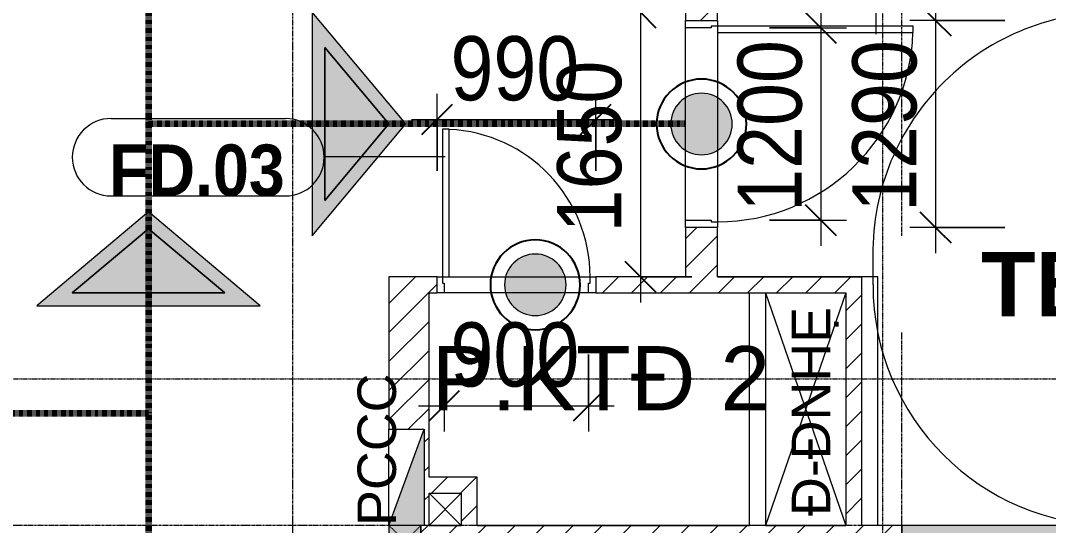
# Model space of a CAD drawing. Header units: millimetres. Extents: x 962 to 239635, y -15958 to 82755.
# Drawn here: x 178305 to 184718, y 33837 to 36985 of the extents above; entities that cross this region are included whole.
import ezdxf

# ---------------------------------------------------------------- set-up
doc = ezdxf.new("R2010")
doc.units = ezdxf.units.MM
for name, pattern in [('1 NÉT CALL OUT', [6, 3, -3]), ('Dash', [6, 3, -3]), ('Dash Dot 3_16_', [7.9375, 4.7625, -1.5875, 0, -1.5875]), ('Grid Line', [22.225, 12.7, -3.175, 3.175, -3.175])]:
    doc.linetypes.add(name, pattern=pattern)
for name, color, linetype, lineweight in [('0-1', 7, 'Continuous', 5), ('0-2', 250, 'Continuous', 9), ('A-ANNO-DIMS', 211, 'Continuous', 9), ('A-ANNO-DIMS-160', 211, 'Continuous', 9), ('A-ANNO-NOTE', 131, 'Continuous', 9), ('A-ANNO-NOTE-1', 131, 'Continuous', 25), ('A-AREA-IDEN', 2, 'Continuous', 9), ('A-DETL-3', 90, '1 NÉT CALL OUT', 100), ('A-DETL-GENF', 92, 'Continuous', 9), ('A-DETL-GENF-2', 1, 'Continuous', 9), ('A-DETL-THIN-1', 151, 'Continuous', 9), ('A-DOOR-4', 1, 'Continuous', 9), ('A-DOOR-FRAM-1', 1, 'Continuous', 9), ('A-DOOR-IDEN', 31, 'Continuous', 9), ('A-FLOR', 192, 'Continuous', 9), ('A-FLOR-1', 250, 'Continuous', 9), ('A-WALL', 113, 'Continuous', 9), ('A-WALL-3', 113, 'Continuous', 18), ('A-WALL-PATT-2', 111, 'Continuous', 9), ('E-FIRE', 2, 'Continuous', 9), ('G-ANNO-SYMB-1', 111, 'Dash Dot 3_16_', 18), ('G-ANNO-TEXT-1', 7, 'Continuous', 9), ('S-COLS', 52, 'Continuous', 9), ('S-COLS-1', 52, 'Continuous', 5), ('S-COLS-2', 7, 'Continuous', 18), ('S-COLS-5', 52, 'Dash', 9), ('S-COLS-6', 52, 'Continuous', 18), ('S-COLS-HDLN', 52, 'Dash', 9), ('S-GRID-1', 1, 'Grid Line', 9)]:
    doc.layers.add(name, color=color, linetype=linetype, lineweight=lineweight)
doc.styles.add('Arial_10', font='arial_0.ttf', dxfattribs={"height": 240})
doc.styles.add('Arial_11', font='arial_0.ttf', dxfattribs={"height": 400})
doc.styles.add('Arial_B_4', font='arialbd_0.ttf', dxfattribs={"height": 400})
doc.styles.add('Arial_B_6', font='arialbd_0.ttf', dxfattribs={"width": 0.9, "height": 320})
doc.styles.add('UTM Avo', font='UTM Avo.ttf', dxfattribs={"width": 0.9, "height": 400})
doc.dimstyles.new('1_Dim_chi_tiet_2_5', dxfattribs={"dimscale": 304.8, "dimtxt": 399.720379, "dimasz": 0.629921, "dimexe": 0.524934, "dimexo": 0.0625, "dimgap": 0.052493, "dimtad": 1, "dimdec": 0, "dimrnd": 5, "dimzin": 0, "dimdsep": 46, "dimtxsty": 'UTM Avo', "dimblk1": 'OBLIQUE', "dimblk2": 'OBLIQUE', "dimsah": 1, "dimcen": 0.09, "dimdle": 0.524934, "dimazin": 0, "dimtfac": 1, "dimtdec": 4, "dimtix": 1, "dimtmove": 0, "dimatfit": 3, "dimfxl": 1.049869, "dimfxlon": 1, "dimtvp": 1, "dimtolj": 1, "dimtzin": 0, "dimarcsym": 2})
pattern_1 = [(45, (61750.9, 0), (-90.50967, 90.50967), [])]

# ---------------------------------------------------------------- blocks, each defined once
blk = doc.blocks.new('NCV_TKTC_KET CAU_rvt-1-TKCS_MB TẦNG 2')
at = {"layer": 'S-COLS-1'}
blk.add_hatch(color=256, dxfattribs=at).paths.add_polyline_path([(123352.6, 33486.9), (123352.6, 33836.9), (122052.6, 33836.9), (122052.6, 33486.9), (122209.6, 33486.9)])
at = {"layer": 'A-FLOR-1'}
for p, q in [((121902.6, 35387.4), (120902.6, 35387.4)), ((120902.6, 35387.4), (121802.6, 35387.4)), ((121902.6, 33836.9), (121902.6, 35387.4)), ((121702.6, 33837.4), (121202.6, 33837.4))]:
    blk.add_line(p, q, dxfattribs=at)
at = {"layer": 'S-COLS-2'}
for p, q in [((123352.6, 33836.9), (122052.6, 33836.9)), ((122052.6, 33836.9), (122052.6, 33486.9))]:
    blk.add_line(p, q, dxfattribs=at)
blk = doc.blocks.new('FD_01 - FD_01-1200x2200mm-1787918-TKCS_MB TẦNG 2')
at = {"layer": 'A-DETL-GENF-2'}
for p, q in [((610, -100), (570, -100)), ((570, -100), (570, -1320)), ((610, -1320), (610, -100)), ((570, -1320), (610, -1320))]:
    blk.add_line(p, q, dxfattribs=at)
blk.add_arc((610, -100), 1220, 180, 268.12111, dxfattribs=at)
at = {"layer": 'A-DOOR-FRAM-1'}
for p, q in [((-645, 100), (-600, 100)), ((-645, -100), (-645, 100)), ((-600, 100), (-600, -60)), ((600, 100), (645, 100)), ((600, -60), (600, 100)), ((645, 100), (645, -100)), ((-600, -60), (-610, -60)), ((-610, -60), (-610, -100)), ((610, -60), (600, -60)), ((610, -100), (610, -60)), ((-610, -100), (-645, -100)), ((645, -100), (610, -100))]:
    blk.add_line(p, q, dxfattribs=at)
blk = doc.blocks.new('FD_02 - FD_03 - FD_03-KY THUAT-900x2200mm-801877-TKCS_MB TẦNG 2')
at = {"layer": 'A-DETL-GENF-2'}
for p, q in [((460, -50), (420, -50)), ((420, -50), (420, -970)), ((460, -970), (460, -50)), ((420, -970), (460, -970))]:
    blk.add_line(p, q, dxfattribs=at)
blk.add_arc((460, -50), 920, 180, 267.50809, dxfattribs=at)
at = {"layer": 'A-DOOR-FRAM-1'}
for p, q in [((-495, 50), (-450, 50)), ((-495, -50), (-495, 50)), ((-450, 50), (-450, -10)), ((450, 50), (495, 50)), ((450, -10), (450, 50)), ((495, 50), (495, -50)), ((-460, -50), (-495, -50)), ((-450, -10), (-460, -10)), ((-460, -10), (-460, -50)), ((460, -10), (450, -10)), ((460, -50), (460, -10)), ((495, -50), (460, -50))]:
    blk.add_line(p, q, dxfattribs=at)
blk = doc.blocks.new('G1_SOF - BO TRU - 200x200-3052401-TKCS_MB TẦNG 2')
at = {"layer": 'S-COLS-HDLN'}
for p, q in [((-100, -100), (100, 100)), ((100, -100), (-100, 100))]:
    blk.add_line(p, q, dxfattribs=at)
blk = doc.blocks.new('40_HY_FIX_FS-FH_FHR_R19_Scale 1_300 - FH _ FHR-4771138-TKCS_MB TẦNG 2')
at = {"layer": 'E-FIRE'}
blk.add_hatch(color=256, dxfattribs=at).paths.add_polyline_path([(300, 12.9), (300, 100), (-300, 100), (300, -120)])
at = {"layer": 'A-DETL-GENF'}
for p, q in [((-300, 100), (300, 100)), ((300, -120), (-300, 100)), ((-300, 100), (300, 100)), ((-300, -120), (-300, 100)), ((300, 100), (300, -120)), ((300, 100), (300, -120)), ((300, -120), (-300, -120))]:
    blk.add_line(p, q, dxfattribs=at)
blk = doc.blocks.new('DIMBLOCK27-TKCS_MB TẦNG 2')
at = {"layer": 'A-ANNO-DIMS-160'}
for p, q in [((182172.4, 37196.9), (182172.4, 35227.3)), ((182492.4, 37036.9), (182012.4, 37036.9)), ((182172.4, 37036.9), (182492.4, 37036.9)), ((182492.4, 35387.3), (182012.4, 35387.3)), ((182172.4, 35387.3), (182492.4, 35387.3))]:
    blk.add_line(p, q, dxfattribs=at)
at = {"layer": 'A-ANNO-DIMS-160', "lineweight": 25}
for p, q in [((182172.4, 37036.9), (182076.4, 37132.9)), ((182172.4, 37036.9), (182268.4, 36940.9)), ((182172.4, 35387.3), (182076.4, 35483.3)), ((182172.4, 35387.3), (182268.4, 35291.3))]:
    blk.add_line(p, q, dxfattribs=at)
at = {"layer": 'A-ANNO-DIMS-160', "color": 0, "insert": (181652.8, 35664.4), "char_height": 400, "width": 1314.636, "attachment_point": 1, "rotation": 90, "line_spacing_factor": 1.110334, "style": 'UTM Avo'}
blk.add_mtext('1650', dxfattribs=at)
blk = doc.blocks.new('_Oblique')
at = {"color": 0, "linetype": 'ByBlock', "lineweight": -2}
blk.add_line((-0.5, -0.5), (0.5, 0.5), dxfattribs=at)
blk = doc.blocks.new('HDNDCT_GHI CHÚ CỬA CHỐNG CHÁY EI60 - HDNDCT_GHI CHÚ CỬA CHỐNG CHÁY EI60-1614697-TKCS_MB TẦNG 2')
at = {"layer": 'A-ANNO-NOTE'}
h = blk.add_hatch(color=256, dxfattribs=at)
edge = h.paths.add_edge_path()
edge.add_arc((0, 0), 1.2, 0, 180)
edge.add_arc((0, 0), 1.2, 180, 360)
for radius, start, end in [(1.75, 360, 180), (1.2, 360, 180), (1.2, 180, 360)]:
    blk.add_arc((0, 0), radius, start, end, dxfattribs=at)
at = {"layer": 'A-ANNO-NOTE-1'}
for start, end in [(360, 180), (180, 360)]:
    blk.add_arc((0, 0), 1.75, start, end, dxfattribs=at)
blk = doc.blocks.new('HDNDCT_MŨI TÊN THOÁT HIỂM - HDNDCT_MŨI TÊN THOÁT HIỂM-1614704-TKCS_MB TẦNG 2')
at = {"layer": 'A-ANNO-NOTE'}
h = blk.add_hatch(color=256, dxfattribs=at)
h.paths.add_polyline_path([(-3.153, 0), (0.5, 4.353), (0.5, -4.353)])
h.paths.add_polyline_path([(-2.5, 0), (0, -2.979), (0, 2.979)])
blk.add_hatch(color=256, dxfattribs=at).paths.add_polyline_path([(0, 2.979), (0, -2.979), (-2.5, 0)])
for p, q in [((0.5, 4.353), (-3.153, 0)), ((0.5, -4.353), (0.5, 4.353)), ((-2.5, 0), (0, 2.979)), ((0, 2.979), (-2.5, 0)), ((0, 2.979), (0, -2.979)), ((0, -2.979), (0, 2.979)), ((-3.153, 0), (0.5, -4.353)), ((0, -2.979), (-2.5, 0)), ((-2.5, 0), (0, -2.979))]:
    blk.add_line(p, q, dxfattribs=at)
blk = doc.blocks.new('DIMBLOCK111-TKCS_MB TẦNG 2')
at = {"layer": 'A-ANNO-DIMS-160'}
for p, q in [((180903.5, 36048.3), (180903.5, 36528.3)), ((181893.5, 36048.3), (181893.5, 36528.3)), ((180743.5, 36368.3), (182053.5, 36368.3)), ((180903.5, 36368.3), (180903.5, 36048.3)), ((181893.5, 36368.3), (181893.5, 36048.3))]:
    blk.add_line(p, q, dxfattribs=at)
at = {"layer": 'A-ANNO-DIMS-160', "lineweight": 25}
for p, q in [((180903.5, 36368.3), (180999.5, 36464.3)), ((181893.5, 36368.3), (181989.5, 36464.3)), ((180903.5, 36368.3), (180807.5, 36272.3)), ((181893.5, 36368.3), (181797.5, 36272.3))]:
    blk.add_line(p, q, dxfattribs=at)
at = {"layer": 'A-ANNO-DIMS-160', "color": 0, "insert": (180987.6, 36887.9), "char_height": 400, "width": 985.977, "attachment_point": 1, "line_spacing_factor": 1.110334, "style": 'UTM Avo'}
blk.add_mtext('990', dxfattribs=at)
blk = doc.blocks.new('DIMBLOCK112-TKCS_MB TẦNG 2')
at = {"layer": 'A-ANNO-DIMS-160'}
for p, q in [((184014.2, 37145.3), (184014.2, 35535.3)), ((184445.3, 36985.3), (183854.2, 36985.3)), ((184014.2, 36985.3), (184445.3, 36985.3)), ((184445.3, 35695.3), (183854.2, 35695.3)), ((184014.2, 35695.3), (184445.3, 35695.3))]:
    blk.add_line(p, q, dxfattribs=at)
at = {"layer": 'A-ANNO-DIMS-160', "lineweight": 25}
for p, q in [((184014.2, 36985.3), (183918.2, 37081.3)), ((184014.2, 36985.3), (184110.2, 36889.3)), ((184014.2, 35695.3), (183918.2, 35791.3)), ((184014.2, 35695.3), (184110.2, 35599.3))]:
    blk.add_line(p, q, dxfattribs=at)
at = {"layer": 'A-ANNO-DIMS-160', "color": 0, "insert": (183494.6, 35792.5), "char_height": 400, "width": 1314.636, "attachment_point": 1, "rotation": 90, "line_spacing_factor": 1.110334, "style": 'UTM Avo'}
blk.add_mtext('1290', dxfattribs=at)
blk = doc.blocks.new('DIMBLOCK156-TKCS_MB TẦNG 2')
at = {"layer": 'A-ANNO-DIMS-160'}
for p, q in [((180948.5, 34903.4), (180948.5, 34423.4)), ((180948.5, 34583.4), (180948.5, 34903.4)), ((181848.5, 34903.4), (181848.5, 34423.4)), ((181848.5, 34583.4), (181848.5, 34903.4)), ((180788.5, 34583.4), (182008.5, 34583.4))]:
    blk.add_line(p, q, dxfattribs=at)
at = {"layer": 'A-ANNO-DIMS-160', "lineweight": 25}
for p, q in [((180948.5, 34583.4), (181044.5, 34679.4)), ((181848.5, 34583.4), (181944.5, 34679.4)), ((180948.5, 34583.4), (180852.5, 34487.4)), ((181848.5, 34583.4), (181752.5, 34487.4))]:
    blk.add_line(p, q, dxfattribs=at)
at = {"layer": 'A-ANNO-DIMS-160', "color": 0, "insert": (180987.6, 35103), "char_height": 400, "width": 985.977, "attachment_point": 1, "line_spacing_factor": 1.110334, "style": 'UTM Avo'}
blk.add_mtext('900', dxfattribs=at)
blk = doc.blocks.new('DIMBLOCK163-TKCS_MB TẦNG 2')
at = {"layer": 'A-ANNO-DIMS-160'}
for p, q in [((183298.2, 37100.3), (183298.2, 35580.3)), ((182978.2, 36940.3), (183458.2, 36940.3)), ((183298.2, 36940.3), (182978.2, 36940.3)), ((182978.2, 35740.3), (183458.2, 35740.3)), ((183298.2, 35740.3), (182978.2, 35740.3))]:
    blk.add_line(p, q, dxfattribs=at)
at = {"layer": 'A-ANNO-DIMS-160', "lineweight": 25}
for p, q in [((183298.2, 36940.3), (183202.2, 37036.3)), ((183298.2, 36940.3), (183394.2, 36844.3)), ((183298.2, 35740.3), (183202.2, 35836.3)), ((183298.2, 35740.3), (183394.2, 35644.3))]:
    blk.add_line(p, q, dxfattribs=at)
at = {"layer": 'A-ANNO-DIMS-160', "color": 0, "insert": (182778.6, 35792.5), "char_height": 400, "width": 1314.636, "attachment_point": 1, "rotation": 90, "line_spacing_factor": 1.110334, "style": 'UTM Avo'}
blk.add_mtext('1200', dxfattribs=at)
blk = doc.blocks.new('STN_Door Tag - STN_Door Tag-1788670-TKCS_MB TẦNG 2')
at = {"layer": 'A-DOOR-IDEN'}
for p, q in [((-3.37, 1.495), (3.431, 1.495)), ((-3.37, -1.524), (3.431, -1.524))]:
    blk.add_line(p, q, dxfattribs=at)
for centre, start, end in [((-3.37, -0.015), 90, 270), ((3.431, -0.015), 270, 90)]:
    blk.add_arc(centre, 1.509, start, end, dxfattribs=at)

msp = doc.modelspace()

# ---------------------------------------------------------------- hatches: boundary and pattern name
at = {"layer": 'A-WALL-PATT-2'}
h = msp.add_hatch(dxfattribs=at)
h.set_pattern_fill('FP_1', color=256, style=0, pattern_type=2)
h.set_pattern_definition(pattern_1)
h.paths.add_polyline_path([(182453.5, 35387.3), (182653.5, 35387.3), (182653.5, 35695.3), (182453.5, 35695.3)])
h.paths.add_polyline_path([(182453.5, 36985.3), (182653.5, 36985.3), (182653.5, 37036.9), (182453.5, 37036.9)])
h = msp.add_hatch(dxfattribs=at)
h.set_pattern_fill('FP_1', color=256, style=0, pattern_type=2)
h.set_pattern_definition(pattern_1)
h.paths.add_polyline_path([(180603.5, 35287.3), (180903.5, 35287.3), (180903.5, 35387.3), (180603.5, 35387.3)])
h.paths.add_polyline_path([(181893.5, 35287.3), (183453.5, 35287.3), (183453.5, 35387.3), (181893.5, 35387.3)])
h = msp.add_hatch(dxfattribs=at)
h.set_pattern_fill('FP_1', color=256, style=0, pattern_type=2)
h.set_pattern_definition(pattern_1)
h.paths.add_polyline_path([(183453.5, 33836.9), (183553.5, 33836.9), (183553.5, 35387.3), (183453.5, 35387.3), (183453.5, 34199)])
h = msp.add_hatch(dxfattribs=at)
h.set_pattern_fill('FP_1', color=256, style=0, pattern_type=2)
h.set_pattern_definition(pattern_1)
h.paths.add_polyline_path([(180853.5, 33836.9), (180853.5, 35287.3), (180603.5, 35287.3), (180603.5, 34436.9), (180823.5, 34436.9), (180823.5, 33836.9)])
h = msp.add_hatch(dxfattribs=at)
h.set_pattern_fill('FP_1', color=256, style=0, pattern_type=2)
h.set_pattern_definition(pattern_1)
h.paths.add_polyline_path([(181053.4, 34038.8), (181053.4, 34138.8), (180853.5, 34138.8), (180853.5, 34038.8)])
h = msp.add_hatch(dxfattribs=at)
h.set_pattern_fill('FP_1', color=256, style=0, pattern_type=2)
h.set_pattern_definition(pattern_1)
h.paths.add_polyline_path([(181153.4, 33836.9), (181153.4, 34138.8), (181053.4, 34138.8), (181053.4, 33836.9)])
h = msp.add_hatch(dxfattribs=at)
h.set_pattern_fill('FP_1', color=256, style=0, pattern_type=2)
h.set_pattern_definition(pattern_1)
h.paths.add_polyline_path([(180803.5, 33636.9), (183803.5, 33636.9), (183803.5, 33836.9), (180803.5, 33836.9)])
at = {"layer": 'S-COLS-1'}
msp.add_hatch(color=256, dxfattribs=at).paths.add_polyline_path([(180603.5, 33636.9), (180803.5, 33636.9), (180803.5, 33836.9), (180603.5, 33836.9)])

# ---------------------------------------------------------------- linework, layer by layer
at = {"layer": '0-2'}
for p, q in [((182953.5, 35287.3), (183453.5, 33837.3)), ((183453.5, 35287.3), (182953.5, 33837.3)), ((180853.5, 34037.2), (181053.4, 33837.3)), ((181053.4, 34037.2), (180853.5, 33837.3)), ((180853.5, 33837.3), (181053.4, 33837.3)), ((182953.5, 33837.3), (183453.5, 33837.3))]:
    msp.add_line(p, q, dxfattribs=at)
at = {"layer": 'A-DETL-3'}
for p, q in [((179103.5, 52256.9), (179103.5, 36340.3)), ((182453.5, 36340.3), (179103.5, 36340.3)), ((179103.5, 36340.3), (179103.5, 34537.4)), ((170773.5, 34537.4), (179103.5, 34537.4)), ((179103.5, 34537.4), (179103.5, 24736.9))]:
    msp.add_line(p, q, dxfattribs=at)
at = {"layer": 'A-DETL-THIN-1'}
msp.add_line((183623.5, 35336.9), (183623.5, 35482.6), dxfattribs=at)
for centre, radius, start, end in [((185123.5, 35536), 1501, 90, 182.03962), ((185123.5, 35336.9), 1500, 180, 270)]:
    msp.add_arc(centre, radius, start, end, dxfattribs=at)
at = {"layer": 'A-DOOR-IDEN'}
for p, q in [((183644, 36899.9), (183644, 37497.6)), ((180953.4, 36134.6), (180199.3, 36134.6))]:
    msp.add_line(p, q, dxfattribs=at)
at = {"layer": 'A-FLOR'}
msp.add_line((181153.4, 33837.4), (182853.5, 33837.4), dxfattribs=at)
at = {"layer": 'A-WALL'}
for p, q in [((182453.5, 35740.3), (182453.5, 36940.3)), ((182653.5, 36950.3), (182653.5, 35730.3)), ((180938.5, 35387.3), (181858.5, 35387.3)), ((181848.5, 35287.3), (180948.5, 35287.3)), ((182853.5, 33836.9), (182853.5, 35287.3)), ((182953.5, 35287.3), (182953.5, 33836.9)), ((180803.5, 33836.9), (180803.5, 33636.9))]:
    msp.add_line(p, q, dxfattribs=at)
at = {"layer": 'A-WALL-3'}
for p, q in [((182453.5, 37036.9), (182453.5, 36985.3)), ((182653.5, 36985.3), (182653.5, 37036.9)), ((182453.5, 36985.3), (182653.5, 36985.3)), ((182453.5, 35695.3), (182453.5, 35387.3)), ((182653.5, 35695.3), (182453.5, 35695.3)), ((182653.5, 35387.3), (182653.5, 35695.3)), ((180603.5, 35387.3), (180603.5, 34436.9)), ((180903.5, 35387.3), (180603.5, 35387.3)), ((180903.5, 35287.3), (180903.5, 35387.3)), ((182453.5, 35387.3), (181893.5, 35387.3)), ((181893.5, 35387.3), (181893.5, 35287.3)), ((183553.5, 35387.3), (182653.5, 35387.3)), ((183553.5, 33836.9), (183553.5, 35387.3)), ((180853.5, 34138.8), (180853.5, 35287.3)), ((180853.5, 35287.3), (180903.5, 35287.3)), ((181893.5, 35287.3), (183453.5, 35287.3)), ((183453.5, 35287.3), (183453.5, 33836.9)), ((181153.4, 34138.8), (180853.5, 34138.8)), ((181153.4, 33836.9), (181153.4, 34138.8)), ((180853.5, 33836.9), (180853.5, 34038.8)), ((180853.5, 34038.8), (181053.4, 34038.8)), ((181053.4, 34038.8), (181053.4, 33836.9)), ((181053.4, 33836.9), (180853.5, 33836.9)), ((183453.5, 33836.9), (181153.4, 33836.9)), ((183803.5, 33836.9), (183553.5, 33836.9)), ((183803.5, 33636.9), (183803.5, 33836.9))]:
    msp.add_line(p, q, dxfattribs=at)
at = {"layer": 'G-ANNO-SYMB-1'}
for p, q in [((183683.5, 82373.8), (183683.5, 13547.9)), ((90498.7, 34751.5), (196677.7, 34751.5))]:
    msp.add_line(p, q, dxfattribs=at)
at = {"layer": 'S-COLS'}
msp.add_line((180803.5, 33636.9), (180803.5, 33836.9), dxfattribs=at)
at = {"layer": 'S-COLS-6'}
msp.add_line((180603.5, 33836.9), (180603.5, 33636.9), dxfattribs=at)
at = {"layer": 'S-GRID-1'}
for p, q in [((180003.5, 19351.6), (180003.5, 76542.3)), ((183803.5, 19351.6), (183803.5, 76542.3)), ((187383.6, 33836.9), (98285.4, 33836.9))]:
    msp.add_line(p, q, dxfattribs=at)

# ---------------------------------------------------------------- block references
at = {"layer": '0-1'}
msp.add_blockref('NCV_TKTC_KET CAU_rvt-1-TKCS_MB TẦNG 2', (61750.9, 0), dxfattribs=at)
at = {"layer": 'A-ANNO-NOTE', "xscale": 160, "yscale": 160, "zscale": 160}
for p, rotation in [((180203.5, 36340.3), 180), ((179103.5, 35287.3), 269.9999999999996)]:
    msp.add_blockref('HDNDCT_MŨI TÊN THOÁT HIỂM - HDNDCT_MŨI TÊN THOÁT HIỂM-1614704-TKCS_MB TẦNG 2', p, dxfattribs=dict(at, rotation=rotation))
for p in [(182553.5, 36340.3), (181516.5, 35337.4)]:
    msp.add_blockref('HDNDCT_GHI CHÚ CỬA CHỐNG CHÁY EI60 - HDNDCT_GHI CHÚ CỬA CHỐNG CHÁY EI60-1614697-TKCS_MB TẦNG 2', p, dxfattribs=at)
at = {"layer": 'A-DOOR-4'}
for name, p, rotation in [('FD_01 - FD_01-1200x2200mm-1787918-TKCS_MB TẦNG 2', (182553.5, 36340.3), 90), ('FD_02 - FD_03 - FD_03-KY THUAT-900x2200mm-801877-TKCS_MB TẦNG 2', (181398.5, 35337.3), 180)]:
    msp.add_blockref(name, p, dxfattribs=dict(at, rotation=rotation))
at = {"layer": 'A-DOOR-IDEN', "xscale": 159.9999999999999, "yscale": 159.9999999999999, "zscale": 159.9999999999999}
msp.add_blockref('STN_Door Tag - STN_Door Tag-1788670-TKCS_MB TẦNG 2', (179408.8, 36135.3), dxfattribs=at)
at = {"layer": 'E-FIRE', "rotation": 270.0000000000002}
msp.add_blockref('40_HY_FIX_FS-FH_FHR_R19_Scale 1_300 - FH _ FHR-4771138-TKCS_MB TẦNG 2', (180723.5, 34136.9), dxfattribs=at)
at = {"layer": 'S-COLS-5', "rotation": 180}
msp.add_blockref('G1_SOF - BO TRU - 200x200-3052401-TKCS_MB TẦNG 2', (180703.5, 33736.9), dxfattribs=at)

# ---------------------------------------------------------------- texts
at = {"layer": 'A-AREA-IDEN', "insert": (181926.2, 34555.1), "char_height": 400, "width": 2128, "attachment_point": 8, "line_spacing_factor": 0.936439, "style": 'Arial_11'}
msp.add_mtext('\\pt8,16,24,32,40,48,56,64,72,80,88,96,104,112,120,128,136,144,152,160,168,176,184,192,200,208,216,224,232,240,248,256;P.KTĐ 2', dxfattribs=at)
at = {"layer": 'A-DOOR-IDEN', "insert": (179405.6, 36049.9), "char_height": 320, "width": 1124.64, "attachment_point": 5, "line_spacing_factor": 0.936439, "style": 'Arial_B_6'}
msp.add_mtext('\\pt7.2,14.4,21.6,28.8,36,43.2,50.4,57.6,64.8,72,79.2,86.4,93.6,100.8,108,115.2,122.4,129.6,136.8,144,151.2,158.4,165.6,172.8,180,187.2,194.4,201.6,208.8,216,223.2,230.4;FD.03', dxfattribs=at)
at = {"layer": 'G-ANNO-TEXT-1', "char_height": 240, "attachment_point": 5, "rotation": 90, "line_spacing_factor": 0.936439, "style": 'Arial_10'}
for s, insert, width in [('\\pt79.9992,160.0008,240,319.9992,400.0008,480,559.9992,640.0008,720,799.9992,880.0008,960,1039.9992,1120.0008,1200,1279.9992,1360.0008,1440,1519.9992,1600.0008,1680,1759.9992,1840.0008,1920,1999.9992,2080.0008,2160,2239.9992,2320.0008,2400,2479.9992,2560.0008;Đ-ĐNHẸ', (183263, 34547.6), 1492.8), ('\\pt79.9992,160.0008,240,319.9992,400.0008,480,559.9992,640.0008,720,799.9992,880.0008,960,1039.9992,1120.0008,1200,1279.9992,1360.0008,1440,1519.9992,1600.0008,1680,1759.9992,1840.0008,1920,1999.9992,2080.0008,2160,2239.9992,2320.0008,2400,2479.9992,2560.0008;PCCC', (180529.2, 34308.9), 1396.8)]:
    msp.add_mtext(s, dxfattribs=dict(at, insert=insert, width=width))

# ---------------------------------------------------------------- dimensions: what is measured, and where the dimension line sits
at = {"layer": 'A-ANNO-DIMS'}
for base, p1, p2, override, picture, middle in [((182172.4, 35387.3), (182492.4, 37036.9), (182492.4, 35387.3), {"dimpost": '<>', "dimfxl": 1649.625653}, 'DIMBLOCK27-TKCS_MB TẦNG 2', (181949.4, 36212.1)), ((183298.2, 35740.3), (182978.2, 36940.3), (182978.2, 35740.3), {"dimpost": '<>', "dimfxl": 1200}, 'DIMBLOCK163-TKCS_MB TẦNG 2', (183075.2, 36340.3))]:
    dim = msp.add_linear_dim(base=base, p1=p1, p2=p2, angle=90, dimstyle='1_Dim_chi_tiet_2_5', override=override, dxfattribs=at)
    dim.commit()
    dim.dimension.update_dxf_attribs({"geometry": picture, "text_midpoint": middle})
for base, p1, p2, override, picture, middle in [((181893.5, 36368.3), (180903.5, 36048.3), (181893.5, 36048.3), {"dimpost": '<>', "dimfxl": 990}, 'DIMBLOCK111-TKCS_MB TẦNG 2', (181398.5, 36591.3)), ((181848.5, 34583.4), (180948.5, 34903.4), (181848.5, 34903.4), {"dimpost": '<>', "dimfxl": 900}, 'DIMBLOCK156-TKCS_MB TẦNG 2', (181398.5, 34806.4))]:
    dim = msp.add_linear_dim(base=base, p1=p1, p2=p2, dimstyle='1_Dim_chi_tiet_2_5', override=override, dxfattribs=at)
    dim.commit()
    dim.dimension.update_dxf_attribs({"geometry": picture, "text_midpoint": middle})

# ---------------------------------------------------------------- next in the draw order: texts
at = {"layer": 'G-ANNO-TEXT-1', "insert": (184824.5, 35341.8), "char_height": 400, "width": 1894.4, "attachment_point": 5, "line_spacing_factor": 0.936439, "style": 'Arial_B_4', "bg_fill": 3, "box_fill_scale": 1.25, "bg_fill_color": 256, "bg_fill_true_color": 13158600, "bg_fill_transparency": 0}
msp.add_mtext('\\pt8,16,24,32,40,48,56,64,72,80,88,96,104,112,120,128,136,144,152,160,168,176,184,192,200,208,216,224,232,240,248,256;TB4', dxfattribs=at)

# ---------------------------------------------------------------- next in the draw order: dimensions: what is measured, and where the dimension line sits
at = {"layer": 'A-ANNO-DIMS'}
dim = msp.add_linear_dim(base=(184014.2, 35695.3), p1=(184445.3, 36985.3), p2=(184445.3, 35695.3), angle=90, dimstyle='1_Dim_chi_tiet_2_5', override={"dimpost": '<>', "dimfxl": 1290}, dxfattribs=at)
dim.commit()
dim.dimension.update_dxf_attribs({"geometry": 'DIMBLOCK112-TKCS_MB TẦNG 2', "text_midpoint": (183791.2, 36340.3)})

doc.saveas('drawing.dxf')
